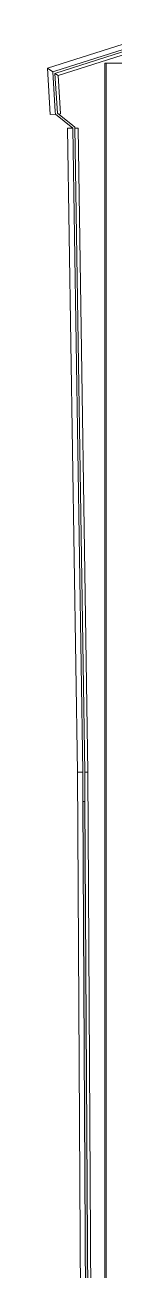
# Model space of a CAD drawing. Header units: centimetres. Extents: x -13617 to -9515, y -261 to 6553.
# Drawn here: x -12497.5 to -12481.3, y 5784.9 to 6085.9 of the extents above; entities that cross this region are included whole.
import ezdxf

# ---------------------------------------------------------------- set-up
doc = ezdxf.new("R2010")
doc.units = ezdxf.units.CM
doc.linetypes.add('_Overhead', pattern=[0.47625, 0.3175, -0.15875])
for name, color, linetype, lineweight in [('A-WALL', 7, 'Continuous', 9), ('A-WALL-PATT', 7, 'Continuous', 35), ('S-BEAM', 7, 'Continuous', 9)]:
    doc.layers.add(name, color=color, linetype=linetype, lineweight=lineweight)

# ---------------------------------------------------------------- blocks, each defined once
blk = doc.blocks.new('Costaneras Perfil C - 50 x 250-1666462-Planta patio maniobras')
at = {"layer": 'S-BEAM', "color": 254, "true_color": 0xcccccc}
for p, q in [((-3019.72, 12.5), (-3019.72, -12.5)), ((-3019.72, -12.2), (-3019.72, 12.2)), ((-3019.72, -12.5), (-3019.72, -12.2)), ((-3019.72, -12.2), (-1324.2, -12.2)), ((-1324.2, -12.2), (-3019.72, -12.2)), ((-3019.72, -12.5), (-1619.81, -12.5)), ((-1619.81, -12.5), (-3019.72, -12.5))]:
    blk.add_line(p, q, dxfattribs=at)
blk = doc.blocks.new('PQ_RVR_EST-01_ZZ_ZZ_MO_T_A_rvt-1-Planta patio maniobras')
at = {"layer": 'S-BEAM', "color": 254, "linetype": '_Overhead', "lineweight": 9, "true_color": 0xd4d4d4, "rotation": 270}
blk.add_blockref('Costaneras Perfil C - 50 x 250-1666462-Planta patio maniobras', (-12471.13, 3056.96), dxfattribs=at)
blk = doc.blocks.new('PQ_RVR_ARQ-01_ZZ_ZZ_MO_T_A_rvt-1-Planta patio maniobras')
at = {"layer": 'A-WALL-PATT', "lineweight": 9, "true_color": 0xdddddd}
blk.add_hatch(color=254, dxfattribs=at).paths.add_polyline_path([(-12486.81, 5514.46), (-12486.31, 5514.46), (-12488.46, 5898.19), (-12488.96, 5898.19), (-12487.12, 5569.35)])
at = {"layer": 'A-WALL', "color": 253, "lineweight": 18, "true_color": 0xaaaaaa}
for p, q in [((-12497.52, 6075.46), (-12464.7, 6085.93)), ((-12464.31, 6083.43), (-12494.91, 6073.67)), ((-12496.21, 6074.57), (-12497.52, 6075.46)), ((-12497.52, 6075.46), (-12496.21, 6074.57)), ((-12496.83, 6064.25), (-12497.52, 6075.46)), ((-12494.91, 6073.67), (-12495.69, 6074.21)), ((-12495.69, 6074.21), (-12494.91, 6073.67)), ((-12494.91, 6073.67), (-12494.33, 6064.41)), ((-12495.58, 6064.33), (-12496.83, 6064.25)), ((-12494.33, 6064.41), (-12494.84, 6064.37)), ((-12492.63, 6060.94), (-12491.38, 6060.96)), ((-12490.25, 5905.24), (-12492.63, 6060.94)), ((-12490.88, 6060.97), (-12490.13, 6060.98)), ((-12490.13, 6060.98), (-12487.75, 5905.27)), ((-12489, 5905.26), (-12490.25, 5905.24)), ((-12490.25, 5905.24), (-12489, 5905.26)), ((-12488.06, 5514.45), (-12490.25, 5905.24)), ((-12487.75, 5905.27), (-12488.5, 5905.26)), ((-12488.5, 5905.26), (-12487.75, 5905.27)), ((-12487.75, 5905.27), (-12485.56, 5514.46)), ((-12488.46, 5898.19), (-12488.96, 5898.19)), ((-12488.96, 5898.19), (-12486.81, 5514.46)), ((-12486.31, 5514.46), (-12488.46, 5898.19))]:
    blk.add_line(p, q, dxfattribs=at)
at = {"layer": 'A-WALL', "color": 253, "true_color": 0xaaaaaa}
for p, q in [((-12495.72, 6074.72), (-12464.5, 6084.68)), ((-12464.43, 6084.18), (-12495.69, 6074.21)), ((-12496.21, 6074.57), (-12495.72, 6074.72)), ((-12495.62, 6065), (-12496.21, 6074.57)), ((-12495.69, 6074.21), (-12495.1, 6064.58)), ((-12495.58, 6064.33), (-12495.62, 6065)), ((-12491.38, 6060.96), (-12495.58, 6064.33)), ((-12495.1, 6064.58), (-12491.39, 6061.61)), ((-12491.39, 6061.61), (-12490.88, 6061.21)), ((-12489, 5905.26), (-12491.38, 6060.96)), ((-12490.88, 6061.21), (-12488.5, 5905.26)), ((-12488.96, 5898.19), (-12489, 5905.26)), ((-12488.5, 5905.26), (-12488.46, 5898.19))]:
    blk.add_line(p, q, dxfattribs=at)

msp = doc.modelspace()

# ---------------------------------------------------------------- block references
at = {"lineweight": 5}
msp.add_blockref('PQ_RVR_EST-01_ZZ_ZZ_MO_T_A_rvt-1-Planta patio maniobras', (0, 0), dxfattribs=at)

# ---------------------------------------------------------------- next in the draw order: block references
msp.add_blockref('PQ_RVR_ARQ-01_ZZ_ZZ_MO_T_A_rvt-1-Planta patio maniobras', (0, 0), dxfattribs=at)

doc.saveas('drawing.dxf')
